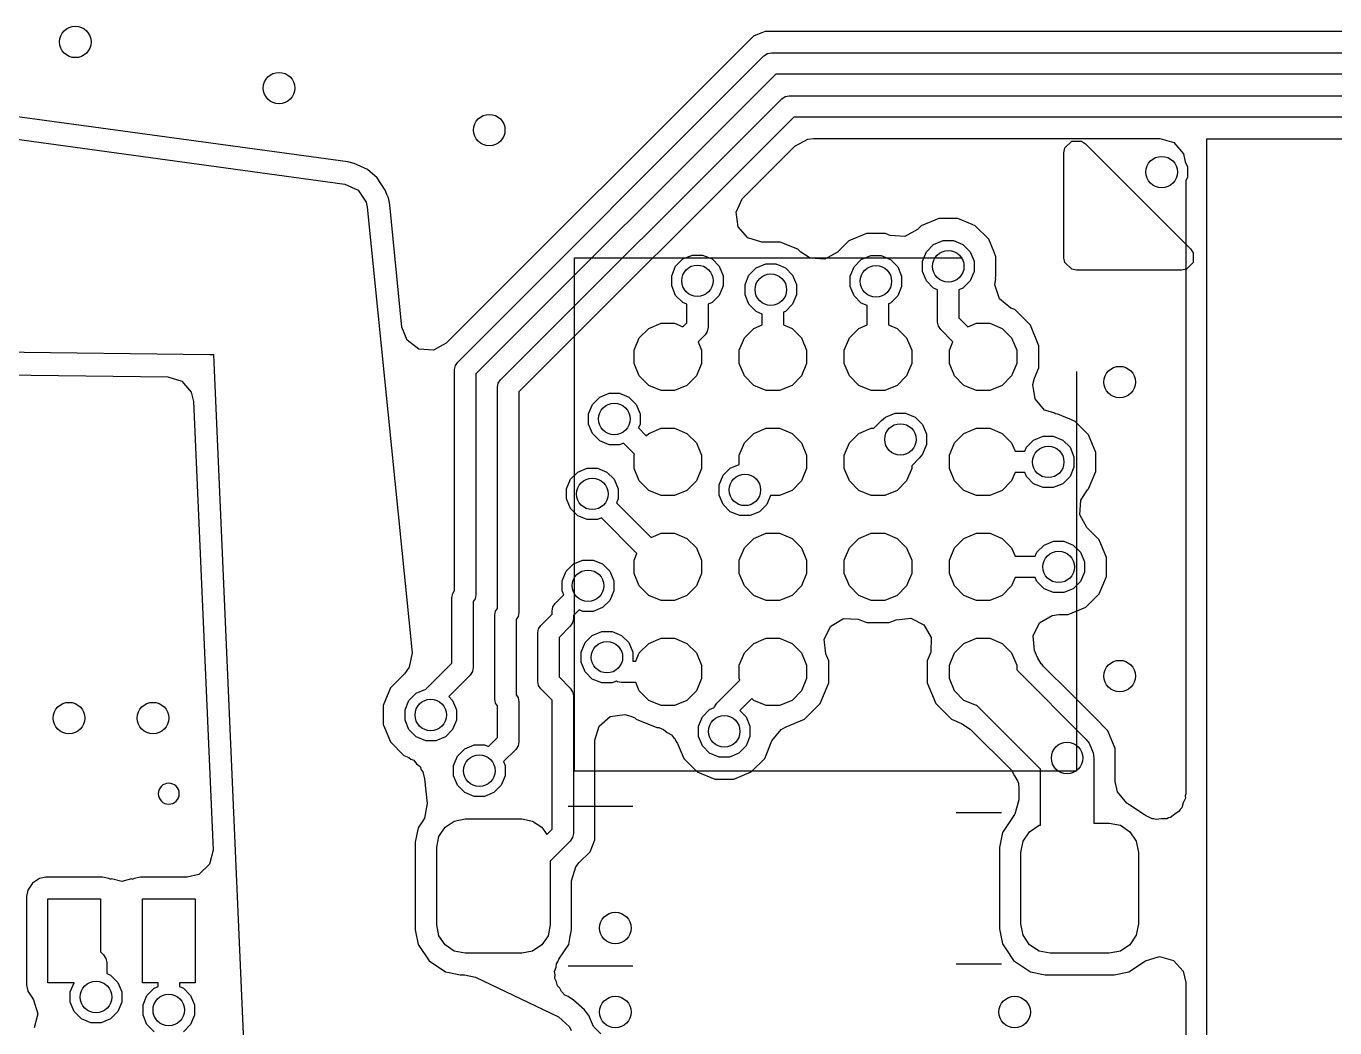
# Model space of a CAD drawing. Extents: x -28 to 25.3, y -6.8 to 48.4.
# Drawn here: x -5.62 to 0.61, y 11.17 to 15.94 of the extents above; entities that cross this region are included whole.
import ezdxf

# ---------------------------------------------------------------- set-up
doc = ezdxf.new("R2010")
doc.units = 0
doc.layers.add('BLACK', color=7, linetype='CONTINUOUS')

msp = doc.modelspace()

# ---------------------------------------------------------------- linework, layer by layer
at = {"layer": 'BLACK', "linetype": 'CONTINUOUS'}
for p, q in [((-2.158799, 15.888464), (-3.619904, 14.427358)), ((-2.158798, 15.888465), (-2.158799, 15.888464)), ((-2.122743, 15.903399), (-2.158798, 15.888465)), ((-2.119059, 15.904925), (-2.122743, 15.903399)), ((-2.119057, 15.904927), (-2.119059, 15.904925)), ((-2.102599, 15.911742), (-2.119057, 15.904927)), ((8.721976, 15.911742), (-2.102599, 15.911742)), ((-3.565789, 14.33708), (-2.108106, 15.794763)), ((-2.108106, 15.794763), (-2.091626, 15.805775)), ((-2.091626, 15.805775), (-2.091625, 15.805775)), ((-2.091625, 15.805775), (-2.072185, 15.809642)), ((-2.072185, 15.809642), (8.81563, 15.809642)), ((-2.051143, 15.708042), (-3.479068, 14.280117)), ((8.836672, 15.708042), (-2.051143, 15.708042)), ((-3.361589, 14.252498), (-2.023524, 15.590563)), ((-2.023524, 15.590563), (-2.007043, 15.601575)), ((-2.007043, 15.601575), (-1.987603, 15.605442)), ((-1.987603, 15.605442), (9.75643, 15.605442)), ((-4.088073, 15.290831), (-5.742008, 15.516368)), ((-1.966561, 15.503842), (-3.274868, 14.195535)), ((9.764255, 15.503842), (-1.966561, 15.503842)), ((-5.756485, 15.41025), (-4.102541, 15.184712)), ((-1.960589, 15.365423), (-1.899266, 15.398908)), ((-1.899266, 15.398908), (-1.872908, 15.401742)), ((-1.872908, 15.401742), (-0.2245, 15.401742)), ((-0.676101, 15.356963), (-0.643629, 15.389435)), ((-0.643629, 15.389435), (-0.597707, 15.389435)), ((-0.597707, 15.389435), (-0.578242, 15.376428)), ((-0.2245, 15.401742), (-0.157461, 15.382057)), ((-0.157461, 15.382057), (-0.111706, 15.329253)), ((0, 15.4), (15.497245, 15.404511)), ((0, 0), (0, 15.4)), ((-2.205729, 15.120283), (-1.960589, 15.365423)), ((-0.680668, 15.334002), (-0.676101, 15.356963)), ((-0.680668, 14.834002), (-0.680668, 15.334002)), ((-0.578242, 15.376428), (-0.078241, 14.876428)), ((-0.111706, 15.329253), (-0.103288, 15.290557)), ((-4.058762, 15.282456), (-4.088073, 15.290831)), ((-4.05876, 15.282455), (-4.058762, 15.282456)), ((-3.994995, 15.253893), (-4.05876, 15.282455)), ((-0.103288, 15.290557), (-0.09307, 15.265888)), ((-0.09307, 15.265888), (-0.09307, 15.217116)), ((-3.994994, 15.253892), (-3.994995, 15.253893)), ((-3.994992, 15.253891), (-3.994994, 15.253892)), ((-3.949104, 15.214709), (-3.994992, 15.253891)), ((-3.949103, 15.214708), (-3.949104, 15.214709)), ((-3.949101, 15.214706), (-3.949103, 15.214708)), ((-3.9109, 15.156204), (-3.949101, 15.214706)), ((-0.09307, 15.217116), (-0.1005, 15.199178)), ((-0.1005, 15.199178), (-0.1005, 12.280664)), ((-4.102541, 15.184712), (-4.038776, 15.15615)), ((-4.038776, 15.15615), (-4.000575, 15.097648)), ((-3.902347, 15.135243), (-3.9109, 15.156204)), ((-3.895534, 15.118548), (-3.902347, 15.135243)), ((-4.000575, 15.097648), (-3.995914, 15.074221)), ((-3.995914, 15.074221), (-3.78315, 12.952329)), ((-3.895534, 15.118545), (-3.895534, 15.118548)), ((-3.890875, 15.095131), (-3.895534, 15.118545)), ((-3.88935, 15.084917), (-3.890875, 15.095131)), ((-3.889347, 15.084899), (-3.88935, 15.084917)), ((-3.830966, 14.502667), (-3.889347, 15.084899)), ((-2.240786, 15.050249), (-2.211761, 15.113805)), ((-2.211761, 15.113805), (-2.205729, 15.120283)), ((-2.230842, 14.981091), (-2.240786, 15.050249)), ((-1.276532, 15.019839), (-1.36, 14.985265)), ((-1.27653, 15.019839), (-1.276532, 15.019839)), ((-1.186184, 15.019839), (-1.27653, 15.019839)), ((-1.186183, 15.019839), (-1.186184, 15.019839)), ((-1.117048, 14.991202), (-1.186183, 15.019839)), ((-2.185087, 14.928287), (-2.230842, 14.981091)), ((-1.620843, 14.948602), (-1.704311, 14.914028)), ((-1.620841, 14.948602), (-1.620843, 14.948602)), ((-1.530495, 14.948602), (-1.620841, 14.948602)), ((-1.530494, 14.948602), (-1.530495, 14.948602)), ((-1.512407, 14.94111), (-1.530494, 14.948602)), ((-1.377278, 14.967987), (-1.438603, 14.934505)), ((-1.36, 14.985265), (-1.377278, 14.967987)), ((-1.102715, 14.985265), (-1.117048, 14.991202)), ((-1.038831, 14.921381), (-1.102715, 14.985265)), ((-2.118048, 14.908602), (-2.185087, 14.928287)), ((-2.030495, 14.908602), (-2.118048, 14.908602)), ((-2.030494, 14.908602), (-2.030495, 14.908602)), ((-1.947026, 14.874028), (-2.030494, 14.908602)), ((-1.704312, 14.914027), (-1.757987, 14.860351)), ((-1.704311, 14.914028), (-1.704312, 14.914027)), ((-1.508294, 14.939492), (-1.512407, 14.94111)), ((-1.438603, 14.934505), (-1.508294, 14.939492)), ((-1.335291, 14.862185), (-1.300803, 14.896673)), ((-1.300803, 14.896673), (-1.255743, 14.915337)), ((-1.255743, 14.915337), (-1.206971, 14.915337)), ((-1.206971, 14.915337), (-1.161911, 14.896673)), ((-1.161911, 14.896673), (-1.127423, 14.862185)), ((-1.013552, 14.860351), (-1.038831, 14.921381)), ((-3.010668, 14.834002), (-1.163168, 14.834002)), ((-3.010668, 12.389002), (-3.010668, 14.834002)), ((-2.52865, 14.793257), (-2.494162, 14.827745)), ((-2.494162, 14.827745), (-2.449102, 14.846409)), ((-2.449102, 14.846409), (-2.40033, 14.846409)), ((-2.40033, 14.846409), (-2.35527, 14.827745)), ((-2.35527, 14.827745), (-2.320782, 14.793257)), ((-1.933349, 14.860351), (-1.947026, 14.874028)), ((-1.889002, 14.83185), (-1.933349, 14.860351)), ((-1.81931, 14.826866), (-1.889002, 14.83185)), ((-1.757987, 14.860351), (-1.81931, 14.826866)), ((-1.679602, 14.790948), (-1.645114, 14.825436)), ((-1.645114, 14.825436), (-1.600054, 14.8441)), ((-1.600054, 14.8441), (-1.551282, 14.8441)), ((-1.551282, 14.8441), (-1.506222, 14.825436)), ((-1.506222, 14.825436), (-1.471734, 14.790948)), ((-1.353955, 14.817125), (-1.335291, 14.862185)), ((-1.127423, 14.862185), (-1.108759, 14.817125)), ((-1.004258, 14.837914), (-1.013552, 14.860351)), ((-1.004257, 14.837911), (-1.004258, 14.837914)), ((-1.004257, 14.747568), (-1.004257, 14.837911)), ((-0.676101, 14.811041), (-0.680668, 14.834002)), ((-0.078241, 14.876428), (-0.065235, 14.856963)), ((-0.065235, 14.856963), (-0.065235, 14.811041)), ((-2.547314, 14.748197), (-2.52865, 14.793257)), ((-2.320782, 14.793257), (-2.302118, 14.748197)), ((-2.179602, 14.750948), (-2.145114, 14.785436)), ((-2.145114, 14.785436), (-2.100054, 14.8041)), ((-2.100054, 14.8041), (-2.051282, 14.8041)), ((-2.051282, 14.8041), (-2.006222, 14.785436)), ((-2.006222, 14.785436), (-1.971734, 14.750948)), ((-1.698266, 14.745888), (-1.679602, 14.790948)), ((-1.471734, 14.790948), (-1.45307, 14.745888)), ((-1.353955, 14.768353), (-1.353955, 14.817125)), ((-1.335291, 14.723293), (-1.353955, 14.768353)), ((-1.108759, 14.768353), (-1.127423, 14.723293)), ((-1.108759, 14.817125), (-1.108759, 14.768353)), ((-0.643629, 14.778569), (-0.676101, 14.811041)), ((-0.620668, 14.774002), (-0.643629, 14.778569)), ((-0.120668, 14.774002), (-0.620668, 14.774002)), ((-0.097707, 14.778569), (-0.120668, 14.774002)), ((-0.065235, 14.811041), (-0.097707, 14.778569)), ((-2.547314, 14.699425), (-2.547314, 14.748197)), ((-2.52865, 14.654365), (-2.547314, 14.699425)), ((-2.302118, 14.699425), (-2.320782, 14.654365)), ((-2.302118, 14.748197), (-2.302118, 14.699425)), ((-2.198266, 14.705888), (-2.179602, 14.750948)), ((-2.198266, 14.657116), (-2.198266, 14.705888)), ((-1.971734, 14.750948), (-1.95307, 14.705888)), ((-1.95307, 14.705888), (-1.95307, 14.657116)), ((-1.698266, 14.697116), (-1.698266, 14.745888)), ((-1.679602, 14.652056), (-1.698266, 14.697116)), ((-1.45307, 14.697116), (-1.471734, 14.652056)), ((-1.45307, 14.745888), (-1.45307, 14.697116)), ((-1.300803, 14.688805), (-1.335291, 14.723293)), ((-1.127423, 14.723293), (-1.161911, 14.688805)), ((-1.010012, 14.704393), (-1.004459, 14.735154)), ((-0.987947, 14.638098), (-1.010012, 14.704393)), ((-1.00664, 14.735587), (-1.004257, 14.747568)), ((-1.004459, 14.735154), (-1.00664, 14.735587)), ((-2.494162, 14.619877), (-2.52865, 14.654365)), ((-2.320782, 14.654365), (-2.35527, 14.619877)), ((-2.179602, 14.612056), (-2.198266, 14.657116)), ((-1.95307, 14.657116), (-1.971734, 14.612056)), ((-1.645114, 14.617568), (-1.679602, 14.652056)), ((-1.471734, 14.652056), (-1.506222, 14.617568)), ((-1.282157, 14.681082), (-1.300803, 14.688805)), ((-1.282157, 14.527191), (-1.282157, 14.681082)), ((-1.161911, 14.688805), (-1.180557, 14.681082)), ((-1.180557, 14.681082), (-1.180557, 14.548233)), ((-0.933544, 14.594257), (-0.987947, 14.638098)), ((-2.475516, 14.612154), (-2.494162, 14.619877)), ((-2.475516, 14.523496), (-2.475516, 14.612154)), ((-2.35527, 14.619877), (-2.373916, 14.612154)), ((-2.373916, 14.612154), (-2.373916, 14.502454)), ((-2.145114, 14.577568), (-2.179602, 14.612056)), ((-2.116468, 14.565703), (-2.145114, 14.577568)), ((-2.006222, 14.577568), (-2.014868, 14.573987)), ((-2.014868, 14.573987), (-2.014868, 14.514031)), ((-1.971734, 14.612056), (-2.006222, 14.577568)), ((-1.616468, 14.605703), (-1.645114, 14.617568)), ((-1.616468, 14.514031), (-1.616468, 14.605703)), ((-1.506222, 14.617568), (-1.514868, 14.613987)), ((-1.514868, 14.613987), (-1.514868, 14.514031)), ((-0.915217, 14.586666), (-0.933544, 14.594257)), ((-0.840506, 14.511955), (-0.915217, 14.586666)), ((-2.656504, 14.497447), (-2.597565, 14.52186)), ((-2.597565, 14.52186), (-2.533771, 14.52186)), ((-2.533771, 14.52186), (-2.493736, 14.505277)), ((-2.493736, 14.505277), (-2.475516, 14.523496)), ((-2.156504, 14.497447), (-2.116468, 14.514031)), ((-2.116468, 14.514031), (-2.116468, 14.565703)), ((-2.014868, 14.514031), (-1.974832, 14.497447)), ((-1.656504, 14.497447), (-1.616468, 14.514031)), ((-1.514868, 14.514031), (-1.474832, 14.497447)), ((-1.27829, 14.507751), (-1.282157, 14.527191)), ((-1.180557, 14.548233), (-1.137601, 14.505277)), ((-1.137601, 14.505277), (-1.097565, 14.52186)), ((-1.097565, 14.52186), (-1.033771, 14.52186)), ((-1.033771, 14.52186), (-0.974832, 14.497447)), ((-0.840506, 14.511954), (-0.840506, 14.511955)), ((-0.840504, 14.511952), (-0.840506, 14.511954)), ((-0.800068, 14.414333), (-0.840504, 14.511952)), ((-3.806852, 14.440729), (-3.830966, 14.502667)), ((-2.726026, 14.393399), (-2.701613, 14.452338)), ((-2.701613, 14.452338), (-2.656504, 14.497447)), ((-2.388795, 14.466533), (-2.421894, 14.433435)), ((-2.377783, 14.483013), (-2.388795, 14.466533)), ((-2.373916, 14.502454), (-2.377783, 14.483014)), ((-2.377783, 14.483014), (-2.377783, 14.483013)), ((-2.226026, 14.393399), (-2.201613, 14.452338)), ((-2.201613, 14.452338), (-2.156504, 14.497447)), ((-1.974832, 14.497447), (-1.929723, 14.452338)), ((-1.929723, 14.452338), (-1.90531, 14.393399)), ((-1.726026, 14.393399), (-1.701613, 14.452338)), ((-1.701613, 14.452338), (-1.656504, 14.497447)), ((-1.474832, 14.497447), (-1.429723, 14.452338)), ((-1.429723, 14.452338), (-1.40531, 14.393399)), ((-1.267278, 14.49127), (-1.27829, 14.507751)), ((-1.209443, 14.433435), (-1.267278, 14.49127)), ((-0.974832, 14.497447), (-0.929723, 14.452338)), ((-0.929723, 14.452338), (-0.90531, 14.393399)), ((-4.745669, 14.371748), (-6.355669, 14.391503)), ((-3.750919, 14.398857), (-3.806852, 14.440729)), ((-3.681227, 14.393873), (-3.750919, 14.398857)), ((-3.619904, 14.427358), (-3.681227, 14.393873)), ((-2.726026, 14.329605), (-2.726026, 14.393399)), ((-2.421894, 14.433435), (-2.40531, 14.393399)), ((-2.40531, 14.393399), (-2.40531, 14.329605)), ((-2.226026, 14.329605), (-2.226026, 14.393399)), ((-1.90531, 14.393399), (-1.90531, 14.329605)), ((-1.726026, 14.329605), (-1.726026, 14.393399)), ((-1.40531, 14.393399), (-1.40531, 14.329605)), ((-1.226026, 14.393399), (-1.209443, 14.433435)), ((-1.226026, 14.329605), (-1.226026, 14.393399)), ((-0.90531, 14.393399), (-0.90531, 14.329605)), ((-0.800068, 14.308671), (-0.800068, 14.414333)), ((-4.725668, 14.371502), (-4.745669, 14.371748)), ((-4.561074, 10.605184), (-4.725668, 14.371502)), ((-3.576801, 14.320599), (-3.565789, 14.33708)), ((-2.701613, 14.270666), (-2.726026, 14.329605)), ((-2.40531, 14.329605), (-2.429723, 14.270666)), ((-2.201613, 14.270666), (-2.226026, 14.329605)), ((-1.90531, 14.329605), (-1.929723, 14.270666)), ((-1.701613, 14.270666), (-1.726026, 14.329605)), ((-1.40531, 14.329605), (-1.429723, 14.270666)), ((-1.201613, 14.270666), (-1.226026, 14.329605)), ((-0.90531, 14.329605), (-0.929723, 14.270666)), ((-5.725031, 14.276658), (-4.945486, 14.267092)), ((-4.945486, 14.267092), (-4.878694, 14.246586)), ((-3.580668, 14.301159), (-3.576801, 14.320599)), ((-3.580668, 13.248495), (-3.580668, 14.301159)), ((-3.479068, 14.280117), (-3.479068, 13.228584)), ((-2.656504, 14.225557), (-2.701613, 14.270666)), ((-2.429723, 14.270666), (-2.474832, 14.225557)), ((-2.156504, 14.225557), (-2.201613, 14.270666)), ((-1.929723, 14.270666), (-1.974832, 14.225557)), ((-1.656504, 14.225557), (-1.701613, 14.270666)), ((-1.429723, 14.270666), (-1.474832, 14.225557)), ((-1.156504, 14.225557), (-1.201613, 14.270666)), ((-0.929723, 14.270666), (-0.974832, 14.225557)), ((-0.820205, 14.260056), (-0.80007, 14.308667)), ((-0.80007, 14.308667), (-0.800068, 14.308671)), ((-0.620668, 14.291502), (-0.620668, 12.389002)), ((-4.878694, 14.246586), (-4.83359, 14.193225)), ((-3.376468, 14.216577), (-3.372601, 14.236017)), ((-3.376468, 13.163913), (-3.376468, 14.216577)), ((-3.372601, 14.236017), (-3.361589, 14.252498)), ((-2.597565, 14.201144), (-2.656504, 14.225557)), ((-2.533771, 14.201144), (-2.597565, 14.201144)), ((-2.474832, 14.225557), (-2.533771, 14.201144)), ((-2.097565, 14.201144), (-2.156504, 14.225557)), ((-2.033771, 14.201144), (-2.097565, 14.201144)), ((-1.974832, 14.225557), (-2.033771, 14.201144)), ((-1.597565, 14.201144), (-1.656504, 14.225557)), ((-1.533771, 14.201144), (-1.597565, 14.201144)), ((-1.474832, 14.225557), (-1.533771, 14.201144)), ((-1.097565, 14.201144), (-1.156504, 14.225557)), ((-1.033771, 14.201144), (-1.097565, 14.201144)), ((-0.974832, 14.225557), (-1.033771, 14.201144)), ((-0.828383, 14.230249), (-0.820205, 14.260056)), ((-0.818439, 14.161091), (-0.828383, 14.230249)), ((-4.83359, 14.193225), (-4.823126, 14.148515)), ((-4.823126, 14.148515), (-4.729802, 12.013016)), ((-3.274868, 14.195535), (-3.274868, 13.144002)), ((-2.924316, 14.13548), (-2.889828, 14.169968)), ((-2.889828, 14.169968), (-2.844768, 14.188632)), ((-2.844768, 14.188632), (-2.795996, 14.188632)), ((-2.795996, 14.188632), (-2.750936, 14.169968)), ((-2.750936, 14.169968), (-2.716448, 14.13548)), ((-0.772684, 14.108287), (-0.818439, 14.161091)), ((-2.94298, 14.09042), (-2.924316, 14.13548)), ((-2.94298, 14.041648), (-2.94298, 14.09042)), ((-2.716448, 14.13548), (-2.697784, 14.09042)), ((-2.697784, 14.09042), (-2.697784, 14.041648)), ((-1.529326, 14.073998), (-1.483545, 14.092961)), ((-1.483545, 14.092961), (-1.433991, 14.092961)), ((-1.433991, 14.092961), (-1.38821, 14.073998)), ((-0.721992, 14.093402), (-0.772684, 14.108287)), ((-0.722472, 14.090984), (-0.721992, 14.093402)), ((-0.710494, 14.088602), (-0.722472, 14.090984)), ((-0.645468, 14.061667), (-0.710494, 14.088602)), ((-2.924316, 13.996588), (-2.94298, 14.041648)), ((-2.697784, 14.041648), (-2.705508, 14.023002)), ((-2.705508, 14.023002), (-2.668229, 13.985723)), ((-2.656504, 13.997447), (-2.597565, 14.02186)), ((-2.597565, 14.02186), (-2.533771, 14.02186)), ((-2.533771, 14.02186), (-2.474832, 13.997447)), ((-2.156504, 13.997447), (-2.097565, 14.02186)), ((-2.097565, 14.02186), (-2.033771, 14.02186)), ((-2.033771, 14.02186), (-1.974832, 13.997447)), ((-1.656504, 13.997447), (-1.597565, 14.02186)), ((-1.597565, 14.02186), (-1.584915, 14.02186)), ((-1.584915, 14.02186), (-1.548571, 14.058204)), ((-1.548571, 14.058204), (-1.529326, 14.073998)), ((-1.38821, 14.073998), (-1.353172, 14.03896)), ((-1.353172, 14.03896), (-1.334209, 13.993179)), ((-1.156504, 13.997447), (-1.097565, 14.02186)), ((-1.097565, 14.02186), (-1.033771, 14.02186)), ((-1.033771, 14.02186), (-0.974832, 13.997447)), ((-0.627026, 14.054028), (-0.645468, 14.061667)), ((-0.563142, 13.990144), (-0.627026, 14.054028)), ((-2.889828, 13.9621), (-2.924316, 13.996588)), ((-2.844768, 13.943436), (-2.889828, 13.9621)), ((-2.77735, 13.95116), (-2.795996, 13.943436)), ((-2.724141, 13.897951), (-2.77735, 13.95116)), ((-2.668229, 13.985723), (-2.656504, 13.997447)), ((-2.474832, 13.997447), (-2.429723, 13.952338)), ((-2.429723, 13.952338), (-2.40531, 13.893399)), ((-2.226026, 13.893399), (-2.201613, 13.952338)), ((-2.201613, 13.952338), (-2.156504, 13.997447)), ((-1.974832, 13.997447), (-1.929723, 13.952338)), ((-1.929723, 13.952338), (-1.90531, 13.893399)), ((-1.726026, 13.893399), (-1.701613, 13.952338)), ((-1.701613, 13.952338), (-1.656504, 13.997447)), ((-1.334209, 13.993179), (-1.334209, 13.943625)), ((-1.226026, 13.893399), (-1.201613, 13.952338)), ((-1.201613, 13.952338), (-1.156504, 13.997447)), ((-0.974832, 13.997447), (-0.929723, 13.952338)), ((-0.929723, 13.952338), (-0.91314, 13.912302)), ((-0.859602, 13.930948), (-0.825114, 13.965436)), ((-0.825114, 13.965436), (-0.780054, 13.9841)), ((-0.780054, 13.9841), (-0.731282, 13.9841)), ((-0.731282, 13.9841), (-0.686222, 13.965436)), ((-0.686222, 13.965436), (-0.651734, 13.930948)), ((-0.528568, 13.906675), (-0.563142, 13.990144)), ((-2.795996, 13.943436), (-2.844768, 13.943436)), ((-2.726026, 13.893399), (-2.724141, 13.897951)), ((-2.726026, 13.829605), (-2.726026, 13.893399)), ((-2.40531, 13.893399), (-2.40531, 13.829605)), ((-2.226026, 13.849622), (-2.226026, 13.893399)), ((-1.90531, 13.893399), (-1.90531, 13.829605)), ((-1.726026, 13.829605), (-1.726026, 13.893399)), ((-1.353172, 13.897844), (-1.368966, 13.878599)), ((-1.334209, 13.943625), (-1.353172, 13.897844)), ((-1.226026, 13.829605), (-1.226026, 13.893399)), ((-0.91314, 13.912302), (-0.867325, 13.912302)), ((-0.867325, 13.912302), (-0.859602, 13.930948)), ((-0.651734, 13.930948), (-0.63307, 13.885888)), ((-0.528568, 13.816329), (-0.528568, 13.906675)), ((-2.994262, 13.813146), (-2.949202, 13.83181)), ((-2.949202, 13.83181), (-2.90043, 13.83181)), ((-2.90043, 13.83181), (-2.85537, 13.813146)), ((-2.701613, 13.770666), (-2.726026, 13.829605)), ((-2.40531, 13.829605), (-2.429723, 13.770666)), ((-2.30303, 13.797523), (-2.268542, 13.832011)), ((-2.268542, 13.832011), (-2.226026, 13.849622)), ((-1.90531, 13.829605), (-1.929723, 13.770666)), ((-1.701613, 13.770666), (-1.726026, 13.829605)), ((-1.40531, 13.829605), (-1.429723, 13.770666)), ((-1.368966, 13.878599), (-1.40531, 13.842255)), ((-1.40531, 13.842255), (-1.40531, 13.829605)), ((-1.201613, 13.770666), (-1.226026, 13.829605)), ((-0.63307, 13.837116), (-0.651734, 13.792056)), ((-0.63307, 13.885888), (-0.63307, 13.837116)), ((-3.047414, 13.733598), (-3.02875, 13.778658)), ((-3.02875, 13.778658), (-2.994262, 13.813146)), ((-2.85537, 13.813146), (-2.820882, 13.778658)), ((-2.820882, 13.778658), (-2.802218, 13.733598)), ((-2.656504, 13.725557), (-2.701613, 13.770666)), ((-2.429723, 13.770666), (-2.474832, 13.725557)), ((-2.321694, 13.752463), (-2.30303, 13.797523)), ((-1.929723, 13.770666), (-1.974832, 13.725557)), ((-1.656504, 13.725557), (-1.701613, 13.770666)), ((-1.429723, 13.770666), (-1.474832, 13.725557)), ((-1.156504, 13.725557), (-1.201613, 13.770666)), ((-0.929723, 13.770666), (-0.974832, 13.725557)), ((-0.91314, 13.810702), (-0.929723, 13.770666)), ((-0.867325, 13.810702), (-0.91314, 13.810702)), ((-0.859602, 13.792056), (-0.867325, 13.810702)), ((-0.825114, 13.757568), (-0.859602, 13.792056)), ((-0.651734, 13.792056), (-0.686222, 13.757568)), ((-0.563142, 13.73286), (-0.528568, 13.816329)), ((-3.047414, 13.684826), (-3.047414, 13.733598)), ((-2.802218, 13.733598), (-2.802218, 13.684826)), ((-2.597565, 13.701144), (-2.656504, 13.725557)), ((-2.533771, 13.701144), (-2.597565, 13.701144)), ((-2.474832, 13.725557), (-2.533771, 13.701144)), ((-2.321694, 13.703691), (-2.321694, 13.752463)), ((-2.30303, 13.658631), (-2.321694, 13.703691)), ((-2.077553, 13.701144), (-2.095162, 13.658631)), ((-2.033771, 13.701144), (-2.077553, 13.701144)), ((-1.974832, 13.725557), (-2.033771, 13.701144)), ((-1.597565, 13.701144), (-1.656504, 13.725557)), ((-1.533771, 13.701144), (-1.597565, 13.701144)), ((-1.474832, 13.725557), (-1.533771, 13.701144)), ((-1.097565, 13.701144), (-1.156504, 13.725557)), ((-1.033771, 13.701144), (-1.097565, 13.701144)), ((-0.974832, 13.725557), (-1.033771, 13.701144)), ((-0.780054, 13.738904), (-0.825114, 13.757568)), ((-0.731282, 13.738904), (-0.780054, 13.738904)), ((-0.686222, 13.757568), (-0.731282, 13.738904)), ((-0.60032, 13.679836), (-0.571819, 13.724183)), ((-0.571819, 13.724183), (-0.567951, 13.728051)), ((-0.567951, 13.728051), (-0.563142, 13.73286)), ((-3.02875, 13.639766), (-3.047414, 13.684826)), ((-2.994262, 13.605278), (-3.02875, 13.639766)), ((-2.802218, 13.684826), (-2.809942, 13.66618)), ((-2.809942, 13.66618), (-2.645689, 13.501927)), ((-2.268542, 13.624143), (-2.30303, 13.658631)), ((-2.095162, 13.658631), (-2.12965, 13.624143)), ((-0.605304, 13.610144), (-0.60032, 13.679836)), ((-2.949202, 13.586614), (-2.994262, 13.605278)), ((-2.90043, 13.586614), (-2.949202, 13.586614)), ((-2.881784, 13.594338), (-2.90043, 13.586614)), ((-2.712793, 13.425347), (-2.881784, 13.594338)), ((-2.223482, 13.605479), (-2.268542, 13.624143)), ((-2.17471, 13.605479), (-2.223482, 13.605479)), ((-2.12965, 13.624143), (-2.17471, 13.605479)), ((-0.571819, 13.548821), (-0.605304, 13.610144)), ((-2.645689, 13.501927), (-2.597565, 13.52186)), ((-2.597565, 13.52186), (-2.533771, 13.52186)), ((-2.533771, 13.52186), (-2.474832, 13.497447)), ((-2.156504, 13.497447), (-2.097565, 13.52186)), ((-2.097565, 13.52186), (-2.033771, 13.52186)), ((-2.033771, 13.52186), (-1.974832, 13.497447)), ((-1.656504, 13.497447), (-1.597565, 13.52186)), ((-1.597565, 13.52186), (-1.533771, 13.52186)), ((-1.533771, 13.52186), (-1.474832, 13.497447)), ((-1.156504, 13.497447), (-1.097565, 13.52186)), ((-1.097565, 13.52186), (-1.033771, 13.52186)), ((-1.033771, 13.52186), (-0.974832, 13.497447)), ((-0.513142, 13.490144), (-0.571819, 13.548821)), ((-2.474832, 13.497447), (-2.429723, 13.452338)), ((-2.429723, 13.452338), (-2.40531, 13.393399)), ((-2.226026, 13.393399), (-2.201613, 13.452338)), ((-2.201613, 13.452338), (-2.156504, 13.497447)), ((-1.974832, 13.497447), (-1.929723, 13.452338)), ((-1.929723, 13.452338), (-1.90531, 13.393399)), ((-1.726026, 13.393399), (-1.701613, 13.452338)), ((-1.701613, 13.452338), (-1.656504, 13.497447)), ((-1.474832, 13.497447), (-1.429723, 13.452338)), ((-1.429723, 13.452338), (-1.40531, 13.393399)), ((-1.226026, 13.393399), (-1.201613, 13.452338)), ((-1.201613, 13.452338), (-1.156504, 13.497447)), ((-0.974832, 13.497447), (-0.929723, 13.452338)), ((-0.929723, 13.452338), (-0.91314, 13.412302)), ((-0.809602, 13.430948), (-0.775114, 13.465436)), ((-0.775114, 13.465436), (-0.730054, 13.4841)), ((-0.730054, 13.4841), (-0.681282, 13.4841)), ((-0.681282, 13.4841), (-0.636222, 13.465436)), ((-0.636222, 13.465436), (-0.601734, 13.430948)), ((-0.478568, 13.406675), (-0.513142, 13.490144)), ((-3.014765, 13.375417), (-2.969705, 13.394081)), ((-2.969705, 13.394081), (-2.920933, 13.394081)), ((-2.920933, 13.394081), (-2.875873, 13.375417)), ((-2.726026, 13.393399), (-2.712793, 13.425347)), ((-2.726026, 13.329605), (-2.726026, 13.393399)), ((-2.40531, 13.393399), (-2.40531, 13.329605)), ((-2.226026, 13.329605), (-2.226026, 13.393399)), ((-1.90531, 13.393399), (-1.90531, 13.329605)), ((-1.726026, 13.329605), (-1.726026, 13.393399)), ((-1.40531, 13.393399), (-1.40531, 13.329605)), ((-1.226026, 13.329605), (-1.226026, 13.393399)), ((-0.91314, 13.412302), (-0.817325, 13.412302)), ((-0.817325, 13.412302), (-0.809602, 13.430948)), ((-0.601734, 13.430948), (-0.58307, 13.385888)), ((-0.478568, 13.316329), (-0.478568, 13.406675)), ((-3.067917, 13.295869), (-3.049253, 13.340929)), ((-3.049253, 13.340929), (-3.014765, 13.375417)), ((-2.875873, 13.375417), (-2.841385, 13.340929)), ((-2.841385, 13.340929), (-2.822721, 13.295869)), ((-2.701613, 13.270666), (-2.726026, 13.329605)), ((-2.40531, 13.329605), (-2.429723, 13.270666)), ((-2.201613, 13.270666), (-2.226026, 13.329605)), ((-1.90531, 13.329605), (-1.929723, 13.270666)), ((-1.701613, 13.270666), (-1.726026, 13.329605)), ((-1.40531, 13.329605), (-1.429723, 13.270666)), ((-1.201613, 13.270666), (-1.226026, 13.329605)), ((-0.58307, 13.337116), (-0.601734, 13.292056)), ((-0.58307, 13.385888), (-0.58307, 13.337116)), ((-3.067917, 13.247097), (-3.067917, 13.295869)), ((-2.822721, 13.295869), (-2.822721, 13.247097)), ((-2.656504, 13.225557), (-2.701613, 13.270666)), ((-2.429723, 13.270666), (-2.474832, 13.225557)), ((-2.156504, 13.225557), (-2.201613, 13.270666)), ((-1.929723, 13.270666), (-1.974832, 13.225557)), ((-1.656504, 13.225557), (-1.701613, 13.270666)), ((-1.429723, 13.270666), (-1.474832, 13.225557)), ((-1.156504, 13.225557), (-1.201613, 13.270666)), ((-0.929723, 13.270666), (-0.974832, 13.225557)), ((-0.91314, 13.310702), (-0.929723, 13.270666)), ((-0.817325, 13.310702), (-0.91314, 13.310702)), ((-0.809602, 13.292056), (-0.817325, 13.310702)), ((-0.775114, 13.257568), (-0.809602, 13.292056)), ((-0.601734, 13.292056), (-0.636222, 13.257568)), ((-0.513142, 13.23286), (-0.478568, 13.316329)), ((-3.593268, 13.215984), (-3.589401, 13.235424)), ((-3.593268, 12.903268), (-3.593268, 13.215984)), ((-3.589401, 13.235424), (-3.580668, 13.248495)), ((-3.482935, 13.209143), (-3.491668, 13.196074)), ((-3.479068, 13.228584), (-3.482935, 13.209144)), ((-3.482935, 13.209144), (-3.482935, 13.209143)), ((-3.101589, 13.187055), (-3.060194, 13.228451)), ((-3.060194, 13.228451), (-3.067917, 13.247097)), ((-2.822721, 13.247097), (-2.841385, 13.202037)), ((-2.597565, 13.201144), (-2.656504, 13.225557)), ((-2.474832, 13.225557), (-2.533771, 13.201144)), ((-2.097565, 13.201144), (-2.156504, 13.225557)), ((-1.974832, 13.225557), (-2.033771, 13.201144)), ((-1.597565, 13.201144), (-1.656504, 13.225557)), ((-1.474832, 13.225557), (-1.533771, 13.201144)), ((-1.097565, 13.201144), (-1.156504, 13.225557)), ((-0.974832, 13.225557), (-1.033771, 13.201144)), ((-0.730054, 13.238904), (-0.775114, 13.257568)), ((-0.681282, 13.238904), (-0.730054, 13.238904)), ((-0.636222, 13.257568), (-0.681282, 13.238904)), ((-0.577026, 13.168976), (-0.513142, 13.23286)), ((-3.491668, 13.196074), (-3.491668, 12.882226)), ((-3.389068, 13.131402), (-3.385201, 13.150842)), ((-3.385201, 13.150842), (-3.376468, 13.163913)), ((-3.274868, 13.144002), (-3.278735, 13.124562)), ((-3.116468, 13.151134), (-3.112601, 13.170574)), ((-3.116468, 13.136262), (-3.116468, 13.151134)), ((-3.112601, 13.170574), (-3.101589, 13.187055)), ((-2.988352, 13.156609), (-3.014868, 13.130092)), ((-2.969705, 13.148885), (-2.988352, 13.156609)), ((-2.920933, 13.148885), (-2.969705, 13.148885)), ((-2.875873, 13.167549), (-2.920933, 13.148885)), ((-2.841385, 13.202037), (-2.875873, 13.167549)), ((-2.533771, 13.201144), (-2.597565, 13.201144)), ((-2.033771, 13.201144), (-2.097565, 13.201144)), ((-1.533771, 13.201144), (-1.597565, 13.201144)), ((-1.033771, 13.201144), (-1.097565, 13.201144)), ((-0.660495, 13.134402), (-0.577026, 13.168976)), ((-3.389068, 12.731602), (-3.389068, 13.131402)), ((-3.278735, 13.124561), (-3.287468, 13.111492)), ((-3.287468, 13.111492), (-3.287468, 12.751513)), ((-3.278735, 13.124562), (-3.278735, 13.124561)), ((-3.181001, 13.06626), (-3.169989, 13.082741)), ((-3.169989, 13.082741), (-3.116468, 13.136262)), ((-3.029747, 13.079299), (-3.083268, 13.025778)), ((-3.018735, 13.095779), (-3.029747, 13.079299)), ((-3.014868, 13.11522), (-3.018735, 13.09578)), ((-3.018735, 13.09578), (-3.018735, 13.095779)), ((-3.014868, 13.130092), (-3.014868, 13.11522)), ((-1.821365, 13.017184), (-1.790091, 13.079664)), ((-1.790091, 13.079664), (-1.730003, 13.115317)), ((-1.730003, 13.115317), (-1.660178, 13.112824)), ((-1.660178, 13.112824), (-1.651881, 13.109729)), ((-1.651881, 13.109729), (-1.618504, 13.095904)), ((-1.618504, 13.095904), (-1.618499, 13.095902)), ((-1.618499, 13.095902), (-1.618498, 13.095902)), ((-1.618498, 13.095902), (-1.512838, 13.095902)), ((-1.512838, 13.095902), (-1.512837, 13.095902)), ((-1.512837, 13.095902), (-1.479457, 13.10973)), ((-1.479457, 13.10973), (-1.409988, 13.117199)), ((-1.409988, 13.117199), (-1.347508, 13.085926)), ((-1.347508, 13.085926), (-1.311854, 13.025838)), ((-0.827675, 13.032416), (-0.796401, 13.094896)), ((-0.796401, 13.094896), (-0.736313, 13.13055)), ((-0.736313, 13.13055), (-0.705645, 13.134402)), ((-0.705645, 13.134402), (-0.660497, 13.134402)), ((-0.660497, 13.134402), (-0.660495, 13.134402)), ((-3.184868, 13.04682), (-3.181001, 13.06626)), ((-3.184868, 12.816184), (-3.184868, 13.04682)), ((-3.083268, 13.025778), (-3.083268, 12.837226)), ((-2.959602, 13.000948), (-2.925114, 13.035436)), ((-2.925114, 13.035436), (-2.880054, 13.0541)), ((-2.880054, 13.0541), (-2.831282, 13.0541)), ((-2.831282, 13.0541), (-2.786222, 13.035436)), ((-2.786222, 13.035436), (-2.751734, 13.000948)), ((-2.656504, 12.997447), (-2.597565, 13.02186)), ((-2.597565, 13.02186), (-2.533771, 13.02186)), ((-2.533771, 13.02186), (-2.474832, 12.997447)), ((-2.156504, 12.997447), (-2.097565, 13.02186)), ((-2.097565, 13.02186), (-2.033771, 13.02186)), ((-2.033771, 13.02186), (-1.974832, 12.997447)), ((-1.813895, 12.947715), (-1.821365, 13.017184)), ((-1.311854, 13.025838), (-1.314347, 12.956012)), ((-1.156504, 12.997447), (-1.097565, 13.02186)), ((-1.097565, 13.02186), (-1.033771, 13.02186)), ((-1.033771, 13.02186), (-0.974832, 12.997447)), ((-0.820205, 12.962947), (-0.827675, 13.032416)), ((-2.978266, 12.955888), (-2.959602, 13.000948)), ((-2.978266, 12.907116), (-2.978266, 12.955888)), ((-2.751734, 13.000948), (-2.73307, 12.955888)), ((-2.73307, 12.955888), (-2.73307, 12.912302)), ((-2.701613, 12.952338), (-2.656504, 12.997447)), ((-2.474832, 12.997447), (-2.429723, 12.952338)), ((-2.201613, 12.952338), (-2.156504, 12.997447)), ((-1.974832, 12.997447), (-1.929723, 12.952338)), ((-1.314347, 12.956012), (-1.317441, 12.947717)), ((-1.201613, 12.952338), (-1.156504, 12.997447)), ((-0.974832, 12.997447), (-0.929723, 12.952338)), ((-0.80637, 12.929548), (-0.820205, 12.962947)), ((-3.78315, 12.952329), (-3.796047, 12.88366)), ((-3.71767, 12.778866), (-3.593268, 12.903268)), ((-2.959602, 12.862056), (-2.978266, 12.907116)), ((-2.73307, 12.912302), (-2.718196, 12.912302)), ((-2.718196, 12.912302), (-2.701613, 12.952338)), ((-2.429723, 12.952338), (-2.40531, 12.893399)), ((-2.40531, 12.893399), (-2.40531, 12.829605)), ((-2.226026, 12.893399), (-2.201613, 12.952338)), ((-2.226026, 12.829605), (-2.226026, 12.893399)), ((-1.929723, 12.952338), (-1.90531, 12.893399)), ((-1.90531, 12.893399), (-1.90531, 12.829605)), ((-1.80007, 12.914339), (-1.813895, 12.947715)), ((-1.800068, 12.914333), (-1.80007, 12.914339)), ((-1.800068, 12.808671), (-1.800068, 12.914333)), ((-1.331267, 12.914339), (-1.331268, 12.914334)), ((-1.331268, 12.914334), (-1.331268, 12.914333)), ((-1.331268, 12.914333), (-1.331268, 12.808671)), ((-1.317441, 12.947717), (-1.331267, 12.914339)), ((-1.226026, 12.893399), (-1.201613, 12.952338)), ((-1.226026, 12.829605), (-1.226026, 12.893399)), ((-0.929723, 12.952338), (-0.90531, 12.893399)), ((-0.90531, 12.893399), (-0.90531, 12.87075)), ((-0.78836, 12.899195), (-0.80637, 12.929548)), ((-0.784123, 12.896253), (-0.78836, 12.899195)), ((-0.779491, 12.889322), (-0.784123, 12.896253)), ((-3.818849, 12.852276), (-3.886215, 12.78491)), ((-3.796047, 12.88366), (-3.818849, 12.852276)), ((-3.506547, 12.846305), (-3.608447, 12.744406)), ((-3.495535, 12.862786), (-3.506547, 12.846305)), ((-3.491668, 12.882226), (-3.495535, 12.862786)), ((-3.083268, 12.837226), (-3.029747, 12.783705)), ((-2.925114, 12.827568), (-2.959602, 12.862056)), ((-2.40531, 12.829605), (-2.429723, 12.770666)), ((-2.222999, 12.822296), (-2.226026, 12.829605)), ((-1.90531, 12.829605), (-1.929723, 12.770666)), ((-1.201613, 12.770666), (-1.226026, 12.829605)), ((-0.90531, 12.87075), (-0.575866, 12.541305)), ((-0.648016, 12.757846), (-0.779491, 12.889322)), ((-3.886215, 12.78491), (-3.920789, 12.701443)), ((-3.763135, 12.760202), (-3.718075, 12.778866)), ((-3.718075, 12.778866), (-3.71767, 12.778866)), ((-3.181001, 12.796744), (-3.184868, 12.816184)), ((-3.169989, 12.780263), (-3.181001, 12.796744)), ((-3.116468, 12.726742), (-3.169989, 12.780263)), ((-3.029747, 12.783705), (-3.018735, 12.767225)), ((-3.018735, 12.767225), (-3.018735, 12.767224)), ((-3.018735, 12.767224), (-3.014868, 12.747784)), ((-2.880054, 12.808904), (-2.925114, 12.827568)), ((-2.831282, 12.808904), (-2.880054, 12.808904)), ((-2.809891, 12.817765), (-2.831282, 12.808904)), ((-2.805108, 12.814569), (-2.809891, 12.817765)), ((-2.785668, 12.810702), (-2.805108, 12.814569)), ((-2.718196, 12.810702), (-2.785668, 12.810702)), ((-2.701613, 12.770666), (-2.718196, 12.810702)), ((-2.656504, 12.725557), (-2.701613, 12.770666)), ((-2.429723, 12.770666), (-2.474832, 12.725557)), ((-2.333324, 12.71197), (-2.222999, 12.822296)), ((-1.929723, 12.770666), (-1.974832, 12.725557)), ((-1.840504, 12.711052), (-1.800068, 12.808671)), ((-1.331268, 12.808671), (-1.290832, 12.711052)), ((-1.156504, 12.725557), (-1.201613, 12.770666)), ((-3.816287, 12.680654), (-3.797623, 12.725714)), ((-3.797623, 12.725714), (-3.763135, 12.760202)), ((-3.608447, 12.744406), (-3.589755, 12.725714)), ((-3.589755, 12.725714), (-3.571091, 12.680654)), ((-3.385201, 12.712162), (-3.389068, 12.731602)), ((-3.376468, 12.699092), (-3.385201, 12.712162)), ((-3.287468, 12.751513), (-3.278735, 12.738443)), ((-3.278735, 12.738443), (-3.278735, 12.738442)), ((-3.278735, 12.738442), (-3.274868, 12.719002)), ((-3.274868, 12.719002), (-3.274868, 12.528242)), ((-3.116468, 12.112544), (-3.116468, 12.726742)), ((-3.014868, 12.747784), (-3.014868, 12.091502)), ((-2.597565, 12.701144), (-2.656504, 12.725557)), ((-2.474832, 12.725557), (-2.533771, 12.701144)), ((-2.344336, 12.695489), (-2.333324, 12.71197)), ((-2.166279, 12.735332), (-2.223676, 12.677935)), ((-2.156504, 12.725557), (-2.166279, 12.735332)), ((-2.097565, 12.701144), (-2.156504, 12.725557)), ((-1.974832, 12.725557), (-2.033771, 12.701144)), ((-1.915218, 12.636338), (-1.840504, 12.711052)), ((-1.290832, 12.711052), (-1.216118, 12.636338)), ((-1.097565, 12.701144), (-1.156504, 12.725557)), ((-0.535893, 12.645723), (-0.648016, 12.757846)), ((-3.920789, 12.701443), (-3.920789, 12.611094)), ((-3.816287, 12.631882), (-3.816287, 12.680654)), ((-3.571091, 12.680654), (-3.571091, 12.631882)), ((-3.376468, 12.549284), (-3.376468, 12.699092)), ((-2.893083, 12.602787), (-2.840279, 12.648542)), ((-2.840279, 12.648542), (-2.771121, 12.658486)), ((-2.771121, 12.658486), (-2.741948, 12.650569)), ((-2.741948, 12.650569), (-2.722363, 12.642583)), ((-2.722363, 12.642583), (-2.716118, 12.636338)), ((-2.533771, 12.701144), (-2.597565, 12.701144)), ((-2.420001, 12.602668), (-2.401337, 12.647728)), ((-2.401337, 12.647728), (-2.366849, 12.682216)), ((-2.366849, 12.682216), (-2.345192, 12.691187)), ((-2.345192, 12.691187), (-2.344336, 12.695489)), ((-2.223676, 12.677935), (-2.193469, 12.647728)), ((-2.193469, 12.647728), (-2.174805, 12.602668)), ((-2.033771, 12.701144), (-2.097565, 12.701144)), ((-1.094916, 12.701144), (-1.097565, 12.701144)), ((-0.792668, 12.398897), (-1.094916, 12.701144)), ((-0.471447, 12.581277), (-0.535893, 12.645723)), ((-3.920789, 12.611094), (-3.914673, 12.596329)), ((-3.914673, 12.596329), (-3.886215, 12.527626)), ((-3.797623, 12.586822), (-3.816287, 12.631882)), ((-3.763135, 12.552334), (-3.797623, 12.586822)), ((-3.589755, 12.586822), (-3.624243, 12.552334)), ((-3.571091, 12.631882), (-3.589755, 12.586822)), ((-2.912768, 12.535748), (-2.893083, 12.602787)), ((-2.716118, 12.636338), (-2.618499, 12.595902)), ((-2.618499, 12.595902), (-2.607884, 12.595902)), ((-2.607884, 12.595902), (-2.586786, 12.587299)), ((-2.586786, 12.587299), (-2.56837, 12.572626)), ((-2.420001, 12.553896), (-2.420001, 12.602668)), ((-2.174805, 12.602668), (-2.174805, 12.553896)), ((-2.070464, 12.532722), (-2.026623, 12.587125)), ((-2.026623, 12.587125), (-2.003362, 12.599827)), ((-2.003362, 12.599827), (-1.915218, 12.636338)), ((-1.216118, 12.636338), (-1.167855, 12.616347)), ((-1.167855, 12.616347), (-1.127632, 12.58947)), ((-1.127632, 12.58947), (-0.931087, 12.392925)), ((-0.436568, 12.497073), (-0.471447, 12.581277)), ((-3.886215, 12.527626), (-3.822331, 12.463742)), ((-3.718075, 12.53367), (-3.763135, 12.552334)), ((-3.669303, 12.53367), (-3.718075, 12.53367)), ((-3.624243, 12.552334), (-3.669303, 12.53367)), ((-3.419852, 12.505901), (-3.376468, 12.549284)), ((-3.274868, 12.528242), (-3.278735, 12.508802)), ((-2.912768, 12.121915), (-2.912768, 12.535748)), ((-2.56837, 12.572626), (-2.547507, 12.561713)), ((-2.547507, 12.561713), (-2.538999, 12.549223)), ((-2.538999, 12.549223), (-2.532141, 12.543759)), ((-2.532141, 12.543759), (-2.529036, 12.534598)), ((-2.529036, 12.534598), (-2.519045, 12.519932)), ((-2.519045, 12.519932), (-2.489929, 12.44964)), ((-2.401337, 12.508836), (-2.420001, 12.553896)), ((-2.174805, 12.553896), (-2.193469, 12.508836)), ((-2.104877, 12.44964), (-2.070464, 12.532722)), ((-0.575866, 12.541305), (-0.560072, 12.52206)), ((-0.560072, 12.52206), (-0.560071, 12.522059)), ((-0.560071, 12.522059), (-0.541108, 12.476278)), ((-3.822331, 12.463742), (-3.798865, 12.454022)), ((-3.585482, 12.415412), (-3.566818, 12.460472)), ((-3.566818, 12.460472), (-3.53233, 12.49496)), ((-3.53233, 12.49496), (-3.48727, 12.513624)), ((-3.48727, 12.513624), (-3.438498, 12.513624)), ((-3.438498, 12.513624), (-3.419852, 12.505901)), ((-3.289747, 12.492321), (-3.34801, 12.434059)), ((-3.278735, 12.508802), (-3.289747, 12.492321)), ((-2.366849, 12.474348), (-2.401337, 12.508836)), ((-2.321789, 12.455684), (-2.366849, 12.474348)), ((-2.273017, 12.455684), (-2.321789, 12.455684)), ((-2.227957, 12.474348), (-2.273017, 12.455684)), ((-2.193469, 12.508836), (-2.227957, 12.474348)), ((-0.541108, 12.476278), (-0.538668, 12.451502)), ((-0.436568, 12.497072), (-0.436568, 12.497073)), ((-0.436568, 12.339484), (-0.436568, 12.497072)), ((-3.798865, 12.454022), (-3.788037, 12.445297)), ((-3.788037, 12.445297), (-3.77487, 12.440809)), ((-3.77487, 12.440809), (-3.761368, 12.423806)), ((-3.761368, 12.423806), (-3.744463, 12.410183)), ((-3.744463, 12.410183), (-3.739182, 12.395868)), ((-3.739182, 12.395868), (-3.73142, 12.386093)), ((-3.585482, 12.36664), (-3.585482, 12.415412)), ((-3.34801, 12.434059), (-3.340286, 12.415412)), ((-3.340286, 12.415412), (-3.340286, 12.36664)), ((-2.489929, 12.44964), (-2.426045, 12.385756)), ((-2.168761, 12.385756), (-2.104877, 12.44964)), ((-0.931087, 12.392925), (-0.916384, 12.365998)), ((-0.792668, 12.132154), (-0.792668, 12.398897)), ((-0.538668, 12.451502), (-0.538668, 12.141502)), ((-3.73142, 12.386093), (-3.722937, 12.351833)), ((-3.722937, 12.351833), (-3.711132, 12.234101)), ((-3.566818, 12.32158), (-3.585482, 12.36664)), ((-3.340286, 12.36664), (-3.35895, 12.32158)), ((-0.620668, 12.389002), (-3.010668, 12.389002)), ((-2.426045, 12.385756), (-2.342576, 12.351182)), ((-2.342576, 12.351182), (-2.342574, 12.351182)), ((-2.342574, 12.351182), (-2.252232, 12.351182)), ((-2.252232, 12.351182), (-2.25223, 12.351182)), ((-2.25223, 12.351182), (-2.168761, 12.385756)), ((-0.916384, 12.365998), (-0.899791, 12.340179)), ((-0.899791, 12.340179), (-0.8989, 12.333979)), ((-0.8989, 12.333979), (-0.897602, 12.331602)), ((-0.897602, 12.331602), (-0.894768, 12.305244)), ((-0.426254, 12.289972), (-0.436568, 12.339484)), ((-3.53233, 12.287092), (-3.566818, 12.32158)), ((-3.48727, 12.268428), (-3.53233, 12.287092)), ((-3.438498, 12.268428), (-3.48727, 12.268428)), ((-3.393438, 12.287092), (-3.438498, 12.268428)), ((-3.35895, 12.32158), (-3.393438, 12.287092)), ((-0.894768, 12.305244), (-0.894768, 12.251741)), ((-0.381438, 12.236368), (-0.426254, 12.289972)), ((-0.1005, 12.280664), (-0.10336, 12.270925)), ((-0.10336, 12.270925), (-0.102093, 12.260853)), ((-3.711132, 12.234101), (-3.72403, 12.165433)), ((-3.039309, 12.221502), (-2.732027, 12.221502)), ((-0.894768, 12.251741), (-0.914453, 12.184702)), ((-0.371251, 12.229565), (-0.381438, 12.236368)), ((-0.371205, 12.229555), (-0.371251, 12.229565)), ((-0.297652, 12.180408), (-0.371205, 12.229555)), ((-0.127856, 12.206979), (-0.132235, 12.19782)), ((-0.120185, 12.213625), (-0.127856, 12.206979)), ((-0.113038, 12.237965), (-0.120185, 12.213625)), ((-0.102093, 12.260853), (-0.113038, 12.237965)), ((-3.73141, 12.152841), (-3.754012, 12.119015)), ((-3.72403, 12.165433), (-3.73141, 12.152841)), ((-3.626127, 12.121961), (-3.58233, 12.151226)), ((-3.58233, 12.151226), (-3.530668, 12.161502)), ((-3.530668, 12.161502), (-3.260668, 12.161502)), ((-3.260668, 12.161502), (-3.209006, 12.151226)), ((-3.209006, 12.151226), (-3.165209, 12.121961)), ((-1.193504, 12.191502), (-0.977832, 12.191502)), ((-0.915666, 12.18285), (-0.973721, 12.095965)), ((-0.914453, 12.184702), (-0.915666, 12.18285)), ((-0.29337, 12.177548), (-0.297652, 12.180408)), ((-0.26153, 12.162322), (-0.29337, 12.177548)), ((-0.253238, 12.162176), (-0.26153, 12.162322)), ((-0.242147, 12.157926), (-0.253238, 12.162176)), ((-0.217036, 12.161537), (-0.242147, 12.157926)), ((-0.191671, 12.161089), (-0.217036, 12.161537)), ((-0.183036, 12.166426), (-0.191671, 12.161089)), ((-0.172989, 12.16787), (-0.183036, 12.166426)), ((-0.153818, 12.184483), (-0.172989, 12.16787)), ((-0.132235, 12.19782), (-0.153818, 12.184483)), ((-3.754012, 12.119015), (-3.767768, 12.049857)), ((-3.655392, 12.078164), (-3.626127, 12.121961)), ((-3.165209, 12.121961), (-3.141914, 12.087099)), ((-3.141914, 12.087099), (-3.116468, 12.112544)), ((-3.014868, 12.091502), (-3.018735, 12.072062)), ((-2.912768, 12.061088), (-2.912768, 12.121915)), ((-0.973723, 12.095961), (-0.987768, 12.025351)), ((-0.973721, 12.095965), (-0.973723, 12.095961)), ((-0.875011, 12.055078), (-0.844663, 12.100497)), ((-0.844663, 12.100497), (-0.799244, 12.130845)), ((-0.799244, 12.130845), (-0.792668, 12.132154)), ((-0.538668, 12.141502), (-0.465668, 12.141502)), ((-0.465668, 12.141502), (-0.412092, 12.130845)), ((-0.412092, 12.130845), (-0.366673, 12.100497)), ((-0.366673, 12.100497), (-0.336325, 12.055078)), ((-3.767768, 12.049857), (-3.767768, 12.049854)), ((-3.767768, 12.049854), (-3.767768, 11.63315)), ((-3.665668, 12.026502), (-3.655392, 12.078164)), ((-3.665668, 11.656502), (-3.665668, 12.026502)), ((-3.029747, 12.055581), (-3.125668, 11.95966)), ((-3.018735, 12.072061), (-3.029747, 12.055581)), ((-3.018735, 12.072062), (-3.018735, 12.072061)), ((-2.936046, 12.004891), (-2.912768, 12.061088)), ((-0.987768, 12.025351), (-0.987768, 11.637654)), ((-0.885668, 12.001502), (-0.875011, 12.055078)), ((-0.336325, 12.055078), (-0.325668, 12.001502)), ((-4.729802, 12.013016), (-4.746541, 11.945181)), ((-3.125668, 11.95966), (-3.125668, 11.656502)), ((-2.987254, 11.953684), (-2.936046, 12.004891)), ((-0.885668, 11.661502), (-0.885668, 12.001502)), ((-0.325668, 12.001502), (-0.325668, 11.661502)), ((-4.797297, 11.897164), (-4.853683, 11.883602)), ((-4.746541, 11.945181), (-4.797297, 11.897164)), ((-3.023568, 11.866007), (-3.003883, 11.933046)), ((-3.003883, 11.933046), (-2.987254, 11.953684)), ((-5.589279, 11.855111), (-5.611845, 11.821338)), ((-5.589278, 11.855112), (-5.589279, 11.855111)), ((-5.555505, 11.877678), (-5.589278, 11.855112)), ((-5.555503, 11.877679), (-5.555505, 11.877679)), ((-5.555505, 11.877679), (-5.555505, 11.877678)), ((-5.525727, 11.883601), (-5.555503, 11.877679)), ((-5.525719, 11.883602), (-5.525727, 11.883601)), ((-5.255611, 11.883602), (-5.525719, 11.883602)), ((-5.225832, 11.877679), (-5.255611, 11.883602)), ((-5.214548, 11.873005), (-5.225832, 11.877679)), ((-5.213191, 11.876284), (-5.214548, 11.873005)), ((-5.163504, 11.862631), (-5.213191, 11.876284)), ((-5.118339, 11.876754), (-5.163504, 11.862631)), ((-5.116786, 11.873005), (-5.118339, 11.876754)), ((-5.105503, 11.877679), (-5.116786, 11.873005)), ((-5.075727, 11.883601), (-5.105503, 11.877679)), ((-5.075719, 11.883602), (-5.075727, 11.883601)), ((-4.853683, 11.883602), (-5.075719, 11.883602)), ((-3.023568, 11.633148), (-3.023568, 11.866007)), ((-5.611845, 11.821338), (-5.617768, 11.791562)), ((-5.617768, 11.791562), (-5.617768, 11.371452)), ((-5.515668, 11.381502), (-5.515668, 11.781502)), ((-5.515668, 11.781502), (-5.265668, 11.781502)), ((-5.265668, 11.781502), (-5.265668, 11.528344)), ((-5.065668, 11.381502), (-5.065668, 11.781502)), ((-5.065668, 11.781502), (-4.815668, 11.781502)), ((-4.815668, 11.781502), (-4.815668, 11.381502)), ((-3.655392, 11.60484), (-3.665668, 11.656502)), ((-3.125668, 11.656502), (-3.135944, 11.60484)), ((-0.875011, 11.607926), (-0.885668, 11.661502)), ((-0.325668, 11.661502), (-0.336325, 11.607926)), ((-3.767768, 11.633148), (-3.767769, 11.633148)), ((-3.767769, 11.633148), (-3.754012, 11.563992)), ((-3.767768, 11.63315), (-3.767768, 11.633148)), ((-3.626127, 11.561043), (-3.655392, 11.60484)), ((-3.135944, 11.60484), (-3.165209, 11.561043)), ((-3.037325, 11.56399), (-3.029822, 11.60171)), ((-3.029822, 11.60171), (-3.023568, 11.633148)), ((-0.987768, 11.637654), (-0.973723, 11.567044)), ((-0.844663, 11.562507), (-0.875011, 11.607926)), ((-0.336325, 11.607926), (-0.366673, 11.562507)), ((-5.265668, 11.528344), (-5.250923, 11.513599)), ((-3.754012, 11.563992), (-3.754012, 11.563991)), ((-3.754012, 11.563991), (-3.754011, 11.56399)), ((-3.754011, 11.56399), (-3.701608, 11.485562)), ((-3.58233, 11.531778), (-3.626127, 11.561043)), ((-3.530668, 11.521502), (-3.58233, 11.531778)), ((-3.260668, 11.521502), (-3.530668, 11.521502)), ((-3.209006, 11.531778), (-3.260668, 11.521502)), ((-3.165209, 11.561043), (-3.209006, 11.531778)), ((-3.084548, 11.493316), (-3.037325, 11.56399)), ((-0.973723, 11.567044), (-0.973722, 11.567041)), ((-0.973722, 11.567041), (-0.973721, 11.567039)), ((-0.973721, 11.567039), (-0.957924, 11.543397)), ((-0.957924, 11.543397), (-0.920213, 11.486958)), ((-0.799244, 11.532159), (-0.844663, 11.562507)), ((-0.745668, 11.521502), (-0.799244, 11.532159)), ((-0.465668, 11.521502), (-0.745668, 11.521502)), ((-0.412092, 11.532159), (-0.465668, 11.521502)), ((-0.366673, 11.562507), (-0.412092, 11.532159)), ((-5.250923, 11.513599), (-5.239911, 11.497119)), ((-5.239911, 11.497119), (-5.239911, 11.497118)), ((-5.239911, 11.497118), (-5.236044, 11.477678)), ((-5.236044, 11.477678), (-5.236044, 11.424691)), ((-3.701608, 11.485562), (-3.62318, 11.433159)), ((-3.097835, 11.455663), (-3.096218, 11.471363)), ((-3.096218, 11.471363), (-3.089186, 11.480171)), ((-3.089186, 11.480171), (-3.084548, 11.493316)), ((-3.039309, 11.461502), (-2.732027, 11.461502)), ((-1.193504, 11.471502), (-0.977832, 11.471502)), ((-0.920213, 11.486958), (-0.910531, 11.480489)), ((-0.910531, 11.480489), (-0.840131, 11.433449)), ((-0.371205, 11.433449), (-0.293391, 11.485443)), ((-0.293391, 11.485443), (-0.226713, 11.506321)), ((-0.226713, 11.506321), (-0.159333, 11.487836)), ((-0.159333, 11.487836), (-0.112643, 11.435858)), ((-5.236044, 11.424691), (-5.217398, 11.416967)), ((-5.217398, 11.416967), (-5.18291, 11.382479)), ((-3.62318, 11.433159), (-3.60589, 11.42972)), ((-3.60589, 11.42972), (-3.554023, 11.419402)), ((-3.554023, 11.419402), (-3.534101, 11.419402)), ((-3.534101, 11.419402), (-3.480558, 11.407247)), ((-3.480558, 11.407247), (-3.086301, 11.218507)), ((-3.104948, 11.435504), (-3.097835, 11.455663)), ((-3.10163, 11.418802), (-3.104948, 11.435504)), ((-3.103373, 11.401861), (-3.10163, 11.418802)), ((-3.094962, 11.385245), (-3.103373, 11.401861)), ((-0.840131, 11.433449), (-0.840128, 11.433449)), ((-0.840128, 11.433449), (-0.840127, 11.433448)), ((-0.840127, 11.433448), (-0.769517, 11.419403)), ((-0.769517, 11.419403), (-0.769514, 11.419402)), ((-0.769514, 11.419402), (-0.769512, 11.419402)), ((-0.769512, 11.419402), (-0.441822, 11.419402)), ((-0.441822, 11.419402), (-0.441821, 11.419403)), ((-0.441821, 11.419403), (-0.371205, 11.433449)), ((-0.112643, 11.435858), (-0.1005, 11.382341)), ((-5.617768, 11.371452), (-5.617767, 11.371444)), ((-5.617767, 11.371444), (-5.611845, 11.341668)), ((-5.611845, 11.341668), (-5.611845, 11.341667)), ((-5.611845, 11.341667), (-5.611845, 11.341666)), ((-5.611845, 11.341666), (-5.611844, 11.341665)), ((-5.611844, 11.341665), (-5.589278, 11.307892)), ((-5.391183, 11.381502), (-5.515668, 11.381502)), ((-5.409442, 11.337419), (-5.391183, 11.381502)), ((-5.409442, 11.288647), (-5.409442, 11.337419)), ((-5.18291, 11.382479), (-5.164246, 11.337419)), ((-5.164246, 11.337419), (-5.164246, 11.288647)), ((-4.991468, 11.381502), (-5.065668, 11.381502)), ((-5.044602, 11.320948), (-5.010114, 11.355436)), ((-5.010114, 11.355436), (-4.991468, 11.36316)), ((-4.991468, 11.36316), (-4.991468, 11.381502)), ((-4.815668, 11.381502), (-4.889868, 11.381502)), ((-4.889868, 11.381502), (-4.889868, 11.36316)), ((-4.889868, 11.36316), (-4.871222, 11.355436)), ((-4.871222, 11.355436), (-4.836734, 11.320948)), ((-3.091331, 11.366975), (-3.094962, 11.385245)), ((-3.079508, 11.354717), (-3.091331, 11.366975)), ((-3.071816, 11.339523), (-3.079508, 11.354717)), ((-3.05609, 11.322784), (-3.071816, 11.339523)), ((-0.1005, 11.382341), (-0.1005, 7.483827)), ((-5.589278, 11.307892), (-5.589277, 11.307891)), ((-5.589277, 11.307891), (-5.584267, 11.300394)), ((-5.584267, 11.300394), (-5.563389, 11.233716)), ((-5.390778, 11.243587), (-5.409442, 11.288647)), ((-5.164246, 11.288647), (-5.18291, 11.243587)), ((-5.063266, 11.275888), (-5.044602, 11.320948)), ((-5.063266, 11.227116), (-5.063266, 11.275888)), ((-4.836734, 11.320948), (-4.81807, 11.275888)), ((-4.81807, 11.275888), (-4.81807, 11.227116)), ((-3.040056, 11.315108), (-3.05609, 11.322784)), ((-3.014713, 11.298166), (-3.040056, 11.315108)), ((-2.962745, 11.251463), (-3.014713, 11.298166)), ((-5.563389, 11.233716), (-5.581874, 11.166336)), ((-5.35629, 11.209099), (-5.390778, 11.243587)), ((-5.18291, 11.243587), (-5.217398, 11.209099)), ((-5.044602, 11.182056), (-5.063266, 11.227116)), ((-4.81807, 11.227116), (-4.836734, 11.182056)), ((-3.086301, 11.218507), (-3.034333, 11.171804)), ((-2.938987, 11.220585), (-2.962745, 11.251463)), ((-2.938266, 11.219176), (-2.938987, 11.220585)), ((-2.938266, 11.217116), (-2.938266, 11.219176)), ((-2.919602, 11.172056), (-2.938266, 11.217116)), ((-5.31123, 11.190435), (-5.35629, 11.209099)), ((-5.262458, 11.190435), (-5.31123, 11.190435)), ((-5.217398, 11.209099), (-5.262458, 11.190435)), ((-5.010114, 11.147568), (-5.044602, 11.182056)), ((-4.836734, 11.182056), (-4.871222, 11.147568)), ((-3.034333, 11.171804), (-3.025284, 11.154117)), ((-2.885114, 11.137568), (-2.919602, 11.172056))]:
    msp.add_line(p, q, dxfattribs=at)
at = {"layer": 'BLACK'}
for centre in [(-5.385668, 15.861502), (-4.415668, 15.641502), (-3.415668, 15.441502), (-0.215668, 15.241502), (-1.231357, 14.792739), (-2.424716, 14.723811), (-1.575668, 14.721502), (-2.075668, 14.681502), (-0.415668, 14.241502), (-2.820382, 14.066034), (-1.458768, 13.968402), (-0.755668, 13.861502), (-2.924816, 13.709212), (-2.199096, 13.728077), (-0.705668, 13.361502), (-2.945319, 13.271483), (-2.855668, 12.931502), (-0.415668, 12.841502), (-5.415668, 12.641502), (-5.015668, 12.641502), (-3.693689, 12.656268), (-2.297403, 12.578282), (-0.665668, 12.451502), (-3.462884, 12.391026), (-2.815668, 11.641502), (-5.286844, 11.313033), (-4.940668, 11.251502), (-2.815668, 11.241502), (-0.915668, 11.241502)]:
    msp.add_circle(centre, 0.075, dxfattribs=at)
for start, end in [(-270, -90), (-90, 90)]:
    msp.add_arc((-4.940668, 12.281502), 0.05, start, end, dxfattribs=at)

doc.saveas('drawing.dxf')
